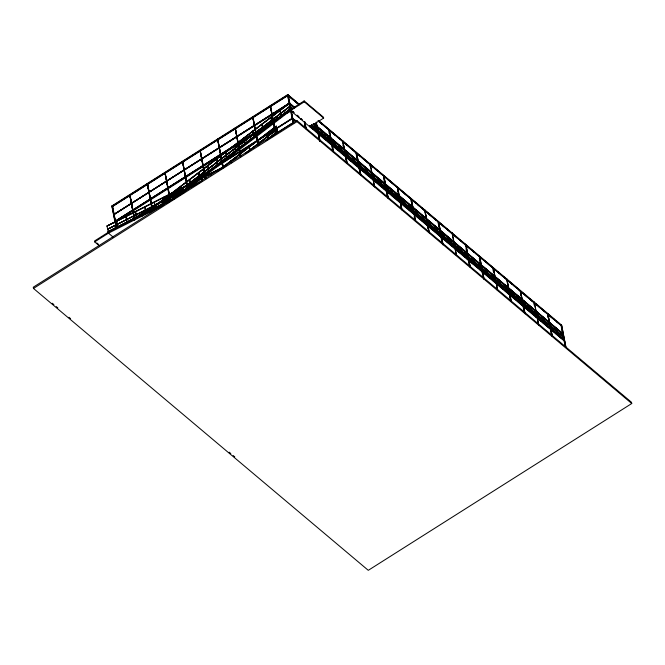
<?xml version="1.0" encoding="UTF-8"?>
<svg xmlns="http://www.w3.org/2000/svg" width="665" height="665" viewBox="0 0 665 665"><rect width="100%" height="100%" fill="white"/><g stroke="black" fill="none" stroke-linecap="round" stroke-linejoin="round"><path stroke-width="1" d="M141.994 215.859L289.017 103.374L294.454 107.938M142.052 216.009L289.159 103.499L144.662 214.246M157.389 207.621L289.765 106.575L158.411 207.264M157.447 207.779L289.624 106.45M158.353 207.114L289.765 106.575M167.721 202.493L290.239 108.977L173.673 198.361M167.78 202.642L290.098 108.861M167.921 202.758L169.567 201.503M175.344 197.638L290.331 109.667L290.514 110.556L564.46 341.17M180.456 194.762L182.094 193.507M184.562 191.62L290.514 110.556L304.312 101.82L304.138 100.922L290.306 109.8L289.292 103.308M217.106 171.42L276.241 126.175L277.754 132.46L276.15 126.308M220.447 169.06L276.382 126.292M220.589 169.176L276.241 126.175M245.643 153.125L276.848 129.251L245.842 153.399M245.701 153.282L277.047 129.517M265.825 140.448L277.33 131.653L267.671 139.467M265.884 140.606L277.33 131.653M270.988 137.489L277.563 132.46L291.361 123.723L291.536 124.621M116.508 228.552L111.994 205.876L287.637 94.671L299.391 104.596M116.225 228.311L111.845 206.167L112.302 205.926M134.388 220.206L129.783 194.803L134.845 219.201M152.152 210.098L147.347 183.681L152.809 210.098M170.115 200.988L164.912 172.567L170.572 199.982M187.48 188.86L182.476 161.445L188.137 188.86M205.244 178.752L200.04 150.323L205.901 178.752M222.808 167.63L217.605 139.201L223.465 167.63M240.373 156.508L235.169 128.087L240.83 155.502M257.937 145.386L252.733 116.965L258.594 145.386M275.501 134.264L270.298 105.843L275.958 133.258M290.53 109.667L287.488 94.962L287.945 94.721L299.341 104.314M112.061 206.217L287.92 94.912M112.044 206.399L112.501 206.167L116.882 228.311M134.471 219.442L130.066 195.044M152.435 210.331L147.63 183.922M170.398 201.229L165.194 172.8M187.763 189.101L182.759 161.686M205.527 178.985L200.323 150.564M223.091 167.863L217.887 139.442M239.059 148.694L235.452 128.32M258.219 145.627L253.016 117.198M275.584 133.499L270.58 106.084M290.938 109.052L288.144 94.962L287.629 94.92L293.706 100.041M287.987 95.245L112.343 206.449L111.845 206.167M112.285 206.724L287.928 95.519L299.026 104.862M290.14 109.667L289.142 103.374M113.648 214.512L289.608 103.108L294.928 107.589M113.707 214.795L289.608 103.108M289.649 103.64L113.723 214.604M289.666 103.765L294.229 107.888M279.89 110.423L281.27 116.716L280.273 110.423M270.854 117.339L272.234 123.624M261.819 124.247L263.199 130.54M252.783 131.163L254.171 137.456L253.166 131.163M243.747 138.071L245.136 144.363M234.712 144.987L236.1 151.279M222.9 167.588L107.007 225.967L108.478 233.157L113.15 237.089M290.63 109.775L115.269 221.212M290.696 110.107L114.97 221.262L115.336 221.553L283.988 114.771M115.136 221.403L290.04 110.565M225.684 151.903L227.064 158.187L225.842 152.036M115.328 222.102L282.317 116.375M287.513 113.092L290.971 110.897M116.508 221.462L117.73 227.613M272.068 123.491L271.071 117.198M216.649 158.81L218.029 165.103M125.801 216.524L127.181 222.817L126.017 216.391M263.041 130.398L262.035 124.114M207.613 165.726L208.993 172.011M135.253 211.736L136.641 218.029L135.635 211.736M198.577 172.634L199.957 178.927L198.96 172.634M144.712 206.94L146.092 213.232M244.969 144.222L243.972 137.938M189.542 179.55L190.922 185.843M154.164 202.143L155.544 208.436M235.934 151.138L234.936 144.845M180.506 186.458L181.894 192.75M163.615 197.355L165.003 203.648L164.006 197.355M99.343 245.826L94.679 241.894L108.478 233.157L163.108 205.46M172.692 199.525L171.695 193.232L172.684 198.785M174.288 198.71L173.291 192.426L174.496 197.838M268.336 139.376L267.33 133.083L268.544 138.495M174.454 198.852L173.457 192.559M268.319 138.636L267.496 133.224M217.862 164.962L216.865 158.669M163.307 204.679L162.659 200.148L163.69 204.679M124.513 224.388L221.512 162.975M225.876 160.207L292.292 118.162L295.692 121.047M163.474 204.82L162.825 200.29M292.592 118.212C291.636 118.669 295.742 119.8 296.391 121.404M128.071 222.509L221.794 163.216M223.324 162.202L292.575 118.403M259.167 144.388L258.303 139.991L258.951 144.529M130.98 221.088L211.37 170.19M215.743 167.422L218.361 165.76M220.115 164.654L292.359 118.495M153.923 209.832L153.623 207.056L154.139 208.96M153.914 209.093L153.79 207.197M192.675 186.491L192.202 182.833L193.058 186.491M249.741 150.564L249.267 146.907L249.949 149.683M249.732 149.825L249.433 147.048M145.926 213.091L144.928 206.798M201.952 180.822L201.653 178.045L202.343 180.822M202.118 180.955L201.819 178.178M240.531 156.591L240.231 153.823L240.913 156.591M190.764 185.701L189.758 179.409M155.377 208.303L154.38 202.01M210.888 173.39L211.237 175.144M231.32 162.626L231.196 160.731L231.711 162.626M181.728 192.609L180.73 186.325M296.715 120.407L33.25 287.214L33.491 288.444L368.285 570.329L631.75 403.522L631.509 402.292L296.715 120.407L296.964 121.637L631.75 403.522M33.491 288.444L296.964 121.637M304.138 100.922L323.464 117.206L323.647 118.096L309.84 126.832L309.666 125.943M311.71 125.028L563.795 337.28L311.519 125.153L311.819 127.913L311.345 124.995M317.612 127.663L318.826 133.815M318.286 132.85L318.336 133.125M329.308 133.532L328.51 129.5L329.025 129.542M333.556 151.645L329.167 129.5L328.651 129.459M325.675 139.583L324.678 133.291L325.842 139.725M330.314 137.846L330.372 138.129M342.641 140.772L342.467 141.254M347.23 163.158L342.841 141.013L342.325 140.972L352.965 149.933M338.867 145.236L339.865 151.529M344.304 149.168L344.362 149.442M345.692 156.159L346.897 157.63M346.714 157.297L345.717 151.005L346.881 157.439M356.315 152.293L355.858 152.526L359.25 169.642M361.103 175.685L356.515 152.526L356.058 152.767L354.487 151.213M352.674 157.189L353.888 163.341M357.978 160.681L358.036 160.955M359.308 167.389L359.366 167.671M360.738 169.101L359.74 162.817L360.904 169.243M369.931 166.059L369.532 164.039L370.048 164.08M374.578 186.192L370.189 164.039L369.732 164.28L362.084 157.605M367.753 175.011L366.756 168.719L367.92 175.144M373.713 174.903L374.927 181.055M372.666 179.101L370.447 177.464M383.206 175.56L383.863 175.56L388.451 198.71M383.356 175.518L383.863 175.56M381.776 186.815L380.779 180.531L381.943 186.956M397.338 186.832L396.88 187.073L398.601 188.586M402.125 210.223L397.537 187.073L397.03 187.031L398.543 188.311M388.792 192.725L387.786 186.433L388.95 192.858M394.968 192.476L395.966 198.769M399 195.219L399.058 195.502M400.33 201.927L400.072 202.409L401.594 203.69M411.153 201.603L410.554 198.586L411.07 198.627M415.6 220.73L411.219 198.586L410.754 198.818L401.585 190.863M402.815 204.529L401.818 198.237L402.982 204.67M408.776 204.421L409.989 210.572M424.228 210.098L424.744 210.14M429.474 233.249L424.893 210.098L424.378 210.057M416.839 216.341L415.841 210.049L417.005 216.482M426.041 218.444L426.09 218.727M423.854 222.243L422.857 215.95L424.021 222.384M429.814 222.135L431.028 228.286M427.362 225.152L427.42 225.435M438.368 221.37L438.185 221.852M443.148 244.762L438.568 221.611L438.052 221.57M437.878 234.055L436.88 227.763L438.044 234.188M441.352 236.474L441.41 236.748M451.577 233.124L452.242 233.124L456.622 255.269M452.242 233.124L451.726 233.082M444.893 239.957L443.888 233.664L445.051 240.098M451.07 239.708L452.067 246M453.389 241.47L453.439 241.752M454.719 248.186L454.769 248.461M463.173 242.958L465.916 244.637L470.296 266.781M458.917 251.769L457.919 245.476L459.083 251.902M464.877 251.661L466.09 257.812M468.443 259.973C469.249 259.275 467.404 260.256 466.921 258.693M478.925 256.15L479.39 255.909M484.17 279.3L479.59 256.15L479.132 256.391L476.797 254.188M472.94 263.573L471.942 257.288L473.106 263.714M479.955 269.483L478.95 263.19L480.113 269.616M485.916 269.375L487.129 275.526M493.596 272.7L492.607 267.663L493.114 267.704M497.644 289.807L493.264 267.663L492.748 267.621L495.791 270.181M493.979 281.287L492.981 274.994L494.145 281.428M511.319 301.328L506.938 279.175L506.422 279.142M500.986 287.197L499.989 280.904L501.152 287.33M507.171 286.947L508.168 293.24M509.465 294.52C509.465 293.257 510.255 296.274 511.751 296.44M525.192 313.847L520.329 290.455L522.141 301.769M520.612 290.688L520.155 290.929L533.829 302.442L534.286 302.209L538.583 325.119M515.018 299.001L514.02 292.708L515.184 299.142M520.978 298.893L522.191 305.044M522.075 298.843L522.125 299.125M523.405 305.551L523.455 305.834M529.041 310.813L528.043 304.52L529.207 310.946M535.433 310.555L535.491 310.838M536.057 316.715L535.051 310.422L536.214 316.856M536.821 317.546C537.628 316.839 535.782 317.828 535.3 316.266M542.008 316.607L543.23 322.758M548.101 317.745L547.445 313.681M547.586 313.955L547.677 313.481L552.266 336.631M549.107 322.068L549.024 322.508M550.08 328.527L549.082 322.234L550.462 328.527M550.437 328.776L547.453 326.498M565.74 347.138L561.634 325.235L560.977 325.235L561.435 324.994L319.092 120.947M557.087 334.428L556.09 328.136L557.253 334.57M562.781 333.581L313.913 123.582M562.839 333.863L313.971 123.856M562.881 334.179L313.448 123.79M564.485 340.33L565.242 345.601M107.007 225.967L226.457 165.402M107.015 226.142L223.814 166.932M196.657 184.272L107.63 229.217L201.138 181.628M107.63 229.217L200.223 182.276M175.834 197.472L108.104 231.628L180.315 194.828M108.104 231.628L176.757 196.823M172.193 199.874L108.304 232.268L94.505 241.004L94.679 241.894M304.312 101.82L323.647 118.096M288.144 94.962L293.44 122.909M329.167 129.5L333.473 152.418M342.841 141.013L346.947 162.925M356.515 152.526L360.621 174.438M370.189 164.039L374.495 186.956M397.537 187.073L401.643 208.976M411.219 198.586L415.517 221.495M424.893 210.098L428.992 232.002M438.568 221.611L442.865 244.529M465.916 244.637L470.014 266.549M479.59 256.15L483.887 279.067M493.264 267.663L497.561 290.58M506.938 279.175L511.036 301.087M318.203 120.548L561.177 325.476L561.127 324.944M295.227 101.313L297.504 103.233M321.818 123.707L335.493 135.219M338.527 137.78L340.048 139.052M370.438 164.637L373.481 167.198M375.758 169.118L378.036 171.038M381.07 173.598L394.744 185.111M412.982 200.464L416.016 203.016M418.302 204.936L419.815 206.217M422.1 208.137L432.732 217.089M434.253 218.369L436.531 220.29M439.573 222.85L454.004 235.003M455.525 236.283L457.803 238.203M460.845 240.763L474.519 252.276M481.352 258.028L491.992 266.981M498.068 272.101L499.59 273.382M501.867 275.302L512.499 284.254M514.02 285.534L517.062 288.095M535.292 303.448L537.569 305.36M540.612 307.92L554.286 319.433M556.563 321.353L558.841 323.273M290.721 97.755L293.764 100.315M295.285 101.595L297.563 103.516M320.355 122.701L322.633 124.621M324.911 126.541L326.432 127.821M328.51 129.5L335.551 135.494M337.828 137.414L340.106 139.334M345.426 143.815L346.939 145.095M349.981 147.647L356.141 152.767M358.335 154.687L360.621 156.608M362.899 158.528L365.176 160.44M366.698 161.72L368.211 163M370.496 164.92L373.531 167.48M375.052 168.76L378.094 171.321M379.607 172.601L381.885 174.513M383.406 175.793L384.927 177.073M387.969 179.633L394.802 185.394M400.879 190.506L403.156 192.426M404.677 193.706L406.199 194.986M408.476 196.906L409.997 198.187M410.554 198.586L416.074 203.299M417.595 204.579L419.873 206.499M421.394 207.779L424.511 210.331M425.193 210.98L427.47 212.891M429.748 214.812L436.589 220.572M438.867 222.492L441.144 224.404M442.666 225.684L444.943 227.605M446.464 228.885L447.986 230.165M450.263 232.085L457.861 238.477M459.374 239.757L461.66 241.678M467.736 246.798L474.569 252.55M476.09 253.831L479.216 256.391M480.645 257.671L482.931 259.591M484.444 260.871L485.965 262.151M488.243 264.063L492.042 267.264M492.607 267.663L495.841 270.464M497.362 271.744L499.639 273.664M501.161 274.944L504.203 277.496M506.564 279.416L506.788 279.217M509.515 281.977L512.557 284.537M514.078 285.817L517.112 288.369M518.634 289.649L520.238 290.929M522.432 292.849L523.954 294.13M526.231 296.05L528.509 297.97M530.03 299.25C530.03 300.223 535.666 302.658 533.629 302.209L534.228 305.227M535.35 303.722L537.628 305.642M539.149 306.922L541.426 308.843M543.704 310.763L545.225 312.043M547.303 313.722L554.336 319.715M556.622 321.636L558.899 323.556M318.053 120.88L561.418 325.792M294.221 107.231L289.3 103.058L113.939 214.504M289.366 103.399L294.42 107.772M313.481 123.956L563.272 334.179L313.29 124.072M313.257 123.906L563.047 334.32M294.262 108.054L289.782 103.906L290.821 109.185M292.65 108.844L290.09 106.957L292.467 108.96M311.677 124.862L563.762 337.113L312.284 125.652M292.683 109.01L290.123 107.132L292.5 109.127M310.572 125.934L564.269 339.682M310.38 126.051L564.053 339.64M292.45 111.097L293.972 112.377M309.923 125.81L564.469 340.621M297.064 115.22L298.585 116.5M300.863 118.42L302.384 119.692M309.981 126.092L564.477 340.372M292.392 111.396L293.98 112.734M297.006 115.278L299.225 117.148M309.832 126.076L564.294 340.33M311.187 127.572L313.464 129.492M315.742 131.404L318.028 133.324M320.306 135.244L321.827 136.525M324.104 138.445L325.626 139.725M327.903 141.645L330.937 144.197M332.458 145.477L334.736 147.397M337.014 149.317L338.535 150.598M340.812 152.518L343.098 154.438M349.175 159.55L351.453 161.47M353.73 163.391L356.008 165.311M362.084 170.423L363.605 171.703M365.883 173.623L368.925 176.183M375.002 181.304L376.523 182.576M378.801 184.496L381.078 186.416M383.356 188.336L384.877 189.616M387.155 191.537L389.432 193.457M391.718 195.369L393.996 197.289M396.274 199.209L397.795 200.489M403.871 205.61L406.149 207.522M408.426 209.442L410.704 211.362M416.789 216.482L419.066 218.403M421.344 220.315L422.865 221.595M425.143 223.515L426.664 224.795M428.942 226.715L431.976 229.275M434.262 231.196L435.775 232.476M438.06 234.388L441.095 236.948M441.859 237.588L444.137 239.508M446.414 241.428L448.692 243.348M450.213 244.629L452.491 246.54M459.332 252.301L460.845 253.581M463.131 255.501L464.644 256.781M471.485 262.534L473.763 264.454M476.04 266.374L477.561 267.654M479.839 269.574L481.36 270.854M484.394 273.406L485.916 274.687M488.193 276.607L490.479 278.527M492.757 280.447L494.278 281.727M497.312 284.279L498.833 285.559M501.111 287.479L502.632 288.76M504.91 290.68L506.431 291.96M514.028 298.352L515.55 299.632M517.827 301.553L519.34 302.833M526.181 308.593L528.459 310.505M529.98 311.785L532.258 313.705M539.099 319.466L540.612 320.746M542.898 322.658L544.411 323.938M551.252 329.699L553.529 331.619M555.807 333.539L557.328 334.819M559.606 336.731L561.883 338.651M293.099 119.326L294.62 120.606M209.217 171.878L207.829 165.585M112.501 206.167L116.599 228.07M96.832 242.966L98.395 244.279M52.294 303.24L53.873 304.578M56.259 306.582L57.847 307.92M68.952 317.272L70.54 318.601M229.209 452.2L230.788 453.538M233.174 455.542L234.762 456.88M561.634 325.235L566.023 347.379M561.302 325.235L565.691 347.379M562.258 330.505L564.186 340.38M561.177 326.241L562.773 334.296M564.161 341.336L564.76 344.362M547.96 313.722L552.349 335.867M547.627 313.722L552.017 335.867M548.5 319.757L550.246 328.66M550.487 329.823L551.485 334.861M534.286 302.209L538.675 324.354M520.329 290.455L524.71 312.6M520.279 290.696L524.668 312.841M523.139 306.798L524.136 311.835M508.401 287.33L508.085 287.529M506.605 279.175L510.994 301.328M507.869 287.23L508.268 289.242M509.864 297.297L510.263 299.308M494.594 277.729L495.591 282.766M496.589 287.795L496.988 289.815M479.257 256.15L483.447 277.288M479.324 258.161L480.321 263.199M481.319 268.228L482.316 273.265M465.766 244.678L465.251 244.637L465.65 246.649M465.583 244.637L469.972 266.781M466.049 248.668L467.645 256.715M468.044 258.735L469.64 266.781M452.092 233.166L456.298 255.269M453.372 242.185L453.771 244.196M438.235 221.611L442.824 244.762M438.102 222.617L439.1 227.654M440.097 232.684L441.693 240.738M424.561 210.098L428.942 232.243M425.425 216.133L425.824 218.153M426.822 223.182L427.819 228.22M411.552 203.615L413.746 214.687M414.145 216.707L414.544 218.719M397.213 187.073L401.594 209.217M397.479 190.09L397.878 192.102M398.277 194.114L399.075 198.145M399.474 200.157L399.873 202.168M383.722 175.593L388.169 198.469M383.539 175.56L387.72 196.699M383.605 177.572L385.201 185.626M385.6 187.638L387.196 195.693M371.527 174.105L371.926 176.125M373.522 184.172L373.921 186.192M356.191 152.526L360.571 174.679M359.649 171.653L360.048 173.665M342.517 141.013L346.897 163.158M342.982 145.045L343.381 147.056M345.576 158.129L345.975 160.14M332.683 144.746L331.852 139.334L332.857 145.627L331.694 139.193L332.517 144.604M329.707 135.544L332.691 150.639M316.291 122.011L320.081 141.138M316.207 122.784L319.799 140.905M316.158 123.025L319.749 141.138M317.03 129.06L318.028 134.097M311.469 126.159L311.819 127.913M311.303 126.017L311.652 127.771M304.811 121.57L306.407 129.625M304.728 122.343L305.925 128.378M304.479 121.57L305.875 128.619M304.346 122.584L305.343 127.614M300.705 118.395L300.888 119.293M291.337 111.063L293.722 123.15M287.637 94.671L290.605 109.318M291.004 111.063L293.348 123.382M290.672 111.063L293.066 123.15M289.092 103.649L290.306 109.8M280.106 110.282L281.27 116.716M270.298 105.843L275.634 133.258M267.33 133.083L268.377 138.353M262.725 110.847L262.833 111.404M265.717 125.943L265.875 126.782M258.461 140.132L259.159 143.648M252.733 116.965L258.269 145.386M253.008 131.022L254.171 137.456M249.267 146.907L249.957 150.423M235.169 128.087L240.705 156.508M239.458 150.706L240.697 156.732M231.196 160.731L231.487 162.767M225.9 151.761L227.064 158.187M217.605 139.201L223.141 167.63M211.104 173.249L211.453 175.003M200.04 150.323L205.576 178.752M201.653 178.045L202.177 180.681M198.793 172.501L199.957 178.927M192.202 182.833L192.842 186.632M182.476 161.445L187.813 188.86M183.781 192.16L182.742 187.63L183.789 192.9M183.557 192.301L182.526 187.771L183.399 192.16M173.291 192.426L174.513 198.577M171.695 193.232L172.908 199.384M164.912 172.567L170.448 200.988M163.839 197.214L165.003 203.648M162.659 200.148L163.532 204.537M153.623 207.056L153.972 208.818M147.347 183.681L152.526 209.857M147.297 183.922L152.484 210.098M137.264 190.281L137.372 190.838M140.257 205.377L140.415 206.217M135.477 211.595L136.641 218.029M129.783 194.803L134.563 218.968M129.733 195.044L134.721 220.206M116.732 221.32L117.946 227.472M112.169 206.167L116.558 228.311M331.96 144.363L331.702 144.837L331.96 144.363M371.652 172.193L371.394 172.667L371.652 172.193M385.326 183.706L385.068 184.18L385.326 183.706M386.656 190.414L386.398 190.897L386.656 190.414M412.674 206.732L412.416 207.214L412.674 206.732M414.004 213.44L413.746 213.922L414.004 213.44M467.37 252.791L467.113 253.265L467.37 252.791M494.727 275.817L494.461 276.291L494.727 275.817M496.048 282.525L495.791 283.007L496.048 282.525"/></g></svg>
